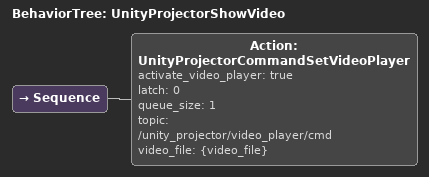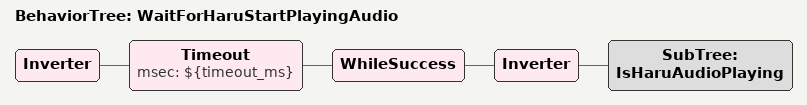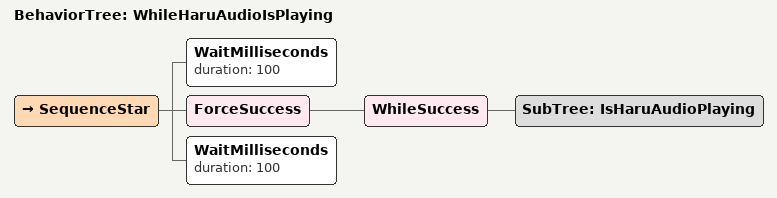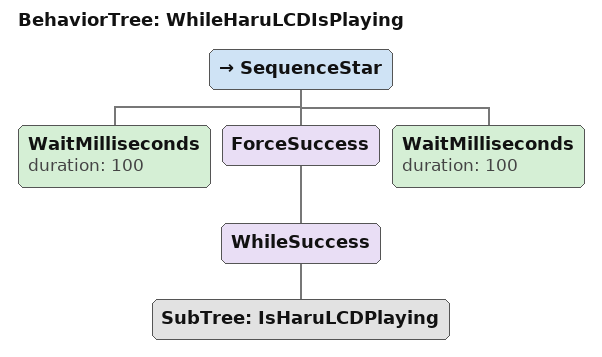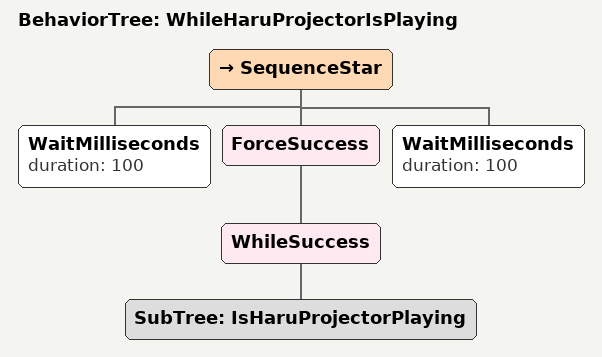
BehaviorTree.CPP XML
<BehaviorTree ID="UnityProjectorShowVideo">
    <Sequence>
        <Action ID="UnityProjectorCommandSetVideoPlayer" activate_video_player="true" latch="0" queue_size="1" topic="/unity_projector/video_player/cmd" video_file="{video_file}"/>
    </Sequence>
</BehaviorTree>

<BehaviorTree ID="WaitForHaruStartPlayingAudio">
    <Inverter>
        <Timeout msec="${timeout_ms}">
            <WhileSuccess>
                <Inverter>
                    <SubTree ID="IsHaruAudioPlaying"/>
                </Inverter>
            </WhileSuccess>
        </Timeout>
    </Inverter>
</BehaviorTree>

<BehaviorTree ID="WhileHaruAudioIsPlaying">
    <SequenceStar>
        <WaitMilliseconds duration="100"/>
        <ForceSuccess>
            <WhileSuccess>
                <SubTree ID="IsHaruAudioPlaying"/>
            </WhileSuccess>
        </ForceSuccess>
        <WaitMilliseconds duration="100"/>
    </SequenceStar>
</BehaviorTree>

<BehaviorTree ID="WhileHaruLCDIsPlaying">
    <SequenceStar>
        <WaitMilliseconds duration="100"/>
        <ForceSuccess>
            <WhileSuccess>
                <SubTree ID="IsHaruLCDPlaying"/>
            </WhileSuccess>
        </ForceSuccess>
        <WaitMilliseconds duration="100"/>
    </SequenceStar>
</BehaviorTree>

<BehaviorTree ID="WhileHaruProjectorIsPlaying">
    <SequenceStar>
        <WaitMilliseconds duration="100"/>
        <ForceSuccess>
            <WhileSuccess>
                <SubTree ID="IsHaruProjectorPlaying"/>
            </WhileSuccess>
        </ForceSuccess>
        <WaitMilliseconds duration="100"/>
    </SequenceStar>
</BehaviorTree>
